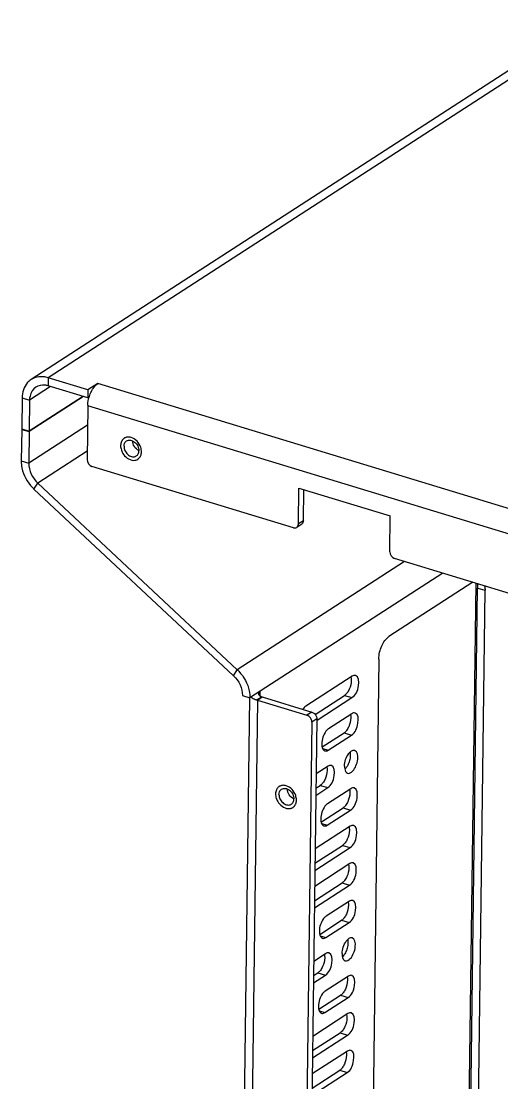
# Model space of a CAD drawing. Header units: millimetres. Extents: x -177 to 18421, y -5017 to 3255.
# Drawn here: x 4753.82 to 4773.94, y -2429.08 to -2384.59 of the extents above; entities that cross this region are included whole.
import ezdxf

# ---------------------------------------------------------------- set-up
doc = ezdxf.new("R2010")
doc.units = ezdxf.units.MM
doc.header["$LTSCALE"] = 46.255
doc.layers.get('0').update_dxf_attribs({"linetype": 'CONTINUOUS'})
doc.layers.add('02___PRT_ALL_AXES', color=7, linetype='CONTINUOUS')

msp = doc.modelspace()

# ---------------------------------------------------------------- linework, layer by layer
at = {"color": 3, "linetype": 'Continuous'}
for p, q in [((4777.304, -2384.67), (4754.23, -2399.614)), ((4778.026, -2384.594), (4754.952, -2399.538)), ((4756.614, -2400.044), (4754.952, -2399.538)), ((4757.031, -2399.774), (4756.614, -2400.044)), ((4847.122, -2427.236), (4757.031, -2399.774)), ((4753.856, -2400.376), (4753.84, -2401.677)), ((4756.605, -2400.718), (4756.576, -2402.963)), ((4846.696, -2428.18), (4756.605, -2400.718)), ((4753.839, -2401.7), (4753.822, -2403.024)), ((4753.863, -2401.684), (4753.839, -2401.7)), ((4765.217, -2405.822), (4756.781, -2403.25)), ((4754.35, -2404.199), (4762.708, -2412.023)), ((4765.428, -2405.661), (4765.447, -2404.157)), ((4765.447, -2404.157), (4769.27, -2405.322)), ((4769.251, -2406.826), (4769.27, -2405.322)), ((4833.783, -2426.722), (4769.456, -2407.114)), ((4772.545, -2432.87), (4772.862, -2408.152)), ((4772.619, -2432.479), (4772.928, -2408.349)), ((4763.371, -2412.954), (4762.79, -2458.283)), ((4763.706, -2413.049), (4763.123, -2458.563)), ((4763.706, -2413.049), (4765.784, -2413.682)), ((4766.123, -2413.647), (4767.356, -2412.848)), ((4765.989, -2413.97), (4765.411, -2459.035)), ((4766.427, -2415.008), (4767.336, -2414.419)), ((4766.16, -2416.739), (4766.343, -2416.62)), ((4766.387, -2418.15), (4767.296, -2417.562)), ((4766.12, -2419.881), (4767.276, -2419.133)), ((4766.1, -2421.453), (4767.256, -2420.704)), ((4766.327, -2422.864), (4767.235, -2422.275)), ((4766.059, -2424.595), (4766.242, -2424.477)), ((4766.287, -2426.006), (4767.195, -2425.418)), ((4766.019, -2427.738), (4767.175, -2426.989)), ((4765.999, -2429.309), (4767.155, -2428.56))]:
    msp.add_line(p, q, dxfattribs=at)
at = {"color": 7, "linetype": 'Continuous'}
for p, q in [((4754.952, -2399.538), (4754.947, -2399.875)), ((4755.043, -2399.904), (4754.168, -2400.471)), ((4756.61, -2400.381), (4754.947, -2399.875)), ((4756.614, -2400.044), (4756.61, -2400.381)), ((4753.856, -2400.376), (4754.168, -2400.471)), ((4756.422, -2400.324), (4754.151, -2401.795)), ((4756.38, -2400.329), (4754.151, -2401.772)), ((4754.168, -2400.471), (4754.151, -2401.772)), ((4756.669, -2400.343), (4756.61, -2400.381)), ((4756.595, -2401.525), (4754.134, -2403.119)), ((4753.839, -2401.7), (4754.151, -2401.795)), ((4753.84, -2401.677), (4754.151, -2401.772)), ((4754.151, -2401.795), (4754.134, -2403.119)), ((4756.581, -2402.613), (4754.509, -2403.955)), ((4753.822, -2403.024), (4754.134, -2403.119)), ((4754.35, -2404.199), (4754.509, -2403.955)), ((4754.509, -2403.955), (4762.867, -2411.779)), ((4765.636, -2405.526), (4765.653, -2404.219)), ((4765.636, -2405.526), (4765.428, -2405.661)), ((4765.564, -2405.672), (4765.356, -2405.807)), ((4769.873, -2407.241), (4762.867, -2411.779)), ((4771.466, -2407.726), (4763.394, -2412.954)), ((4772.724, -2408.11), (4769.217, -2410.381)), ((4772.928, -2408.349), (4773.239, -2408.444)), ((4772.93, -2432.574), (4773.239, -2408.444)), ((4768.791, -2411.325), (4768.482, -2435.455)), ((4762.708, -2412.023), (4762.867, -2411.779)), ((4767.679, -2412.045), (4765.733, -2413.305)), ((4763.811, -2412.684), (4763.809, -2412.859)), ((4763.083, -2412.859), (4763.394, -2412.954)), ((4763.671, -2413.038), (4763.897, -2412.908)), ((4763.706, -2413.049), (4763.915, -2412.914)), ((4763.897, -2412.908), (4763.915, -2412.914)), ((4763.915, -2412.914), (4765.992, -2413.547)), ((4766.212, -2413.886), (4767.668, -2412.943)), ((4767.356, -2412.848), (4767.668, -2412.943)), ((4765.992, -2413.547), (4765.784, -2413.682)), ((4767.659, -2413.616), (4766.686, -2414.246)), ((4766.197, -2413.835), (4765.62, -2458.9)), ((4766.197, -2413.835), (4765.989, -2413.97)), ((4767.336, -2414.419), (4767.648, -2414.514)), ((4766.675, -2415.144), (4767.648, -2414.514)), ((4766.443, -2415.074), (4766.675, -2415.144)), ((4766.666, -2415.818), (4766.168, -2416.14)), ((4766.156, -2417.038), (4766.655, -2416.715)), ((4766.343, -2416.62), (4766.655, -2416.715)), ((4767.619, -2416.759), (4766.646, -2417.389)), ((4767.296, -2417.562), (4767.607, -2417.657)), ((4766.634, -2418.287), (4767.607, -2417.657)), ((4767.599, -2418.33), (4766.127, -2419.283)), ((4766.403, -2418.216), (4766.634, -2418.287)), ((4766.116, -2420.181), (4767.587, -2419.228)), ((4767.276, -2419.133), (4767.587, -2419.228)), ((4767.579, -2419.901), (4766.107, -2420.854)), ((4767.256, -2420.704), (4767.567, -2420.799)), ((4766.096, -2421.752), (4767.567, -2420.799)), ((4767.559, -2421.472), (4766.586, -2422.103)), ((4766.574, -2423), (4767.547, -2422.37)), ((4767.235, -2422.275), (4767.547, -2422.37)), ((4766.343, -2422.93), (4766.574, -2423)), ((4766.565, -2423.674), (4766.067, -2423.997)), ((4766.056, -2424.895), (4766.554, -2424.572)), ((4766.242, -2424.477), (4766.554, -2424.572)), ((4767.518, -2424.615), (4766.545, -2425.245)), ((4766.534, -2426.143), (4767.507, -2425.513)), ((4767.195, -2425.418), (4767.507, -2425.513)), ((4766.303, -2426.072), (4766.534, -2426.143)), ((4767.498, -2426.186), (4766.027, -2427.139)), ((4766.015, -2428.037), (4767.487, -2427.084)), ((4767.175, -2426.989), (4767.487, -2427.084)), ((4767.478, -2427.757), (4766.007, -2428.71)), ((4765.995, -2429.608), (4767.467, -2428.655)), ((4767.155, -2428.56), (4767.467, -2428.655))]:
    msp.add_line(p, q, dxfattribs=at)
at = {"color": 3, "linetype": 'Continuous'}
for points in [[(4756.606, -2400.679), (4756.606, -2400.698), (4756.605, -2400.718)], [(4763.671, -2413.038), (4763.688, -2413.043), (4763.706, -2413.049)]]:
    msp.add_lwpolyline(points, dxfattribs=at)
for centre, radius, start, end in [((4758.093, -2400.772), 1.49, 162.337, 163.2108), ((4755.461, -2403.012), 1.626, 223.8273, 226.8807), ((4763.676, -2412.667), 0.338, 225.5025, 227.7625), ((4763.969, -2412.168), 0.919, 247.5081, 251.1053)]:
    msp.add_arc(centre, radius, start, end, dxfattribs=at)
at = {"color": 7, "linetype": 'Continuous'}
msp.add_arc((4761.756, -2412.966), 1.626, 43.8273, 46.8807, dxfattribs=at)
at = {"color": 3, "linetype": 'Continuous'}
for points, knots in [([(4754.23, -2399.614), (4754.172, -2399.651), (4753.95, -2399.844), (4753.859, -2400.155), (4753.856, -2400.376)], [0, 0, 0, 0, 0.23689, 1, 1, 1, 1]), ([(4754.952, -2399.538), (4754.888, -2399.518), (4754.648, -2399.466), (4754.381, -2399.516), (4754.23, -2399.614)], [0, 0, 0, 0, 0.270244, 1, 1, 1, 1]), ([(4753.822, -2403.024), (4753.821, -2403.122), (4753.863, -2403.53), (4754.073, -2403.915), (4754.288, -2404.138)], [0, 0, 0, 0, 0.239922, 1, 1, 1, 1])]:
    msp.add_open_spline(points, degree=3, knots=knots, dxfattribs=at)
for points in [[(4756.828, -2399.99), (4756.882, -2399.907), (4756.948, -2399.828), (4757.031, -2399.774)], [(4756.673, -2400.32), (4756.696, -2400.247), (4756.726, -2400.175), (4756.76, -2400.106)], [(4756.76, -2400.106), (4756.781, -2400.066), (4756.803, -2400.027), (4756.828, -2399.99)], [(4756.606, -2400.679), (4756.612, -2400.565), (4756.633, -2400.451), (4756.666, -2400.342)], [(4756.576, -2402.963), (4756.575, -2403.08), (4756.669, -2403.216), (4756.781, -2403.25)], [(4765.217, -2405.822), (4765.261, -2405.835), (4765.317, -2405.832), (4765.356, -2405.807)], [(4765.356, -2405.807), (4765.401, -2405.778), (4765.427, -2405.715), (4765.428, -2405.661)], [(4769.251, -2406.826), (4769.249, -2406.944), (4769.343, -2407.079), (4769.456, -2407.114)], [(4772.911, -2408.159), (4772.924, -2408.221), (4772.929, -2408.285), (4772.928, -2408.349)], [(4762.708, -2412.023), (4762.931, -2412.231), (4763.087, -2412.553), (4763.083, -2412.859)], [(4767.64, -2412.219), (4767.638, -2412.345), (4767.606, -2412.474), (4767.554, -2412.589)], [(4767.626, -2412.078), (4767.637, -2412.124), (4767.641, -2412.172), (4767.64, -2412.219)], [(4767.554, -2412.589), (4767.53, -2412.644), (4767.5, -2412.697), (4767.463, -2412.745)], [(4763.449, -2412.917), (4763.497, -2412.96), (4763.557, -2412.992), (4763.617, -2413.017)], [(4767.463, -2412.745), (4767.433, -2412.784), (4767.398, -2412.821), (4767.356, -2412.848)], [(4765.879, -2413.737), (4765.852, -2413.713), (4765.819, -2413.693), (4765.784, -2413.682)], [(4765.962, -2413.849), (4765.943, -2413.807), (4765.914, -2413.767), (4765.879, -2413.737)], [(4765.989, -2413.97), (4765.989, -2413.929), (4765.979, -2413.887), (4765.962, -2413.849)], [(4767.62, -2413.79), (4767.618, -2413.917), (4767.586, -2414.045), (4767.534, -2414.16)], [(4767.606, -2413.65), (4767.617, -2413.695), (4767.62, -2413.743), (4767.62, -2413.79)], [(4767.443, -2414.316), (4767.413, -2414.355), (4767.378, -2414.392), (4767.336, -2414.419)], [(4767.534, -2414.16), (4767.51, -2414.215), (4767.479, -2414.268), (4767.443, -2414.316)], [(4767.59, -2415.242), (4767.602, -2415.303), (4767.602, -2415.366), (4767.596, -2415.427)], [(4767.467, -2415.822), (4767.44, -2415.866), (4767.409, -2415.908), (4767.372, -2415.944)], [(4767.552, -2415.633), (4767.531, -2415.698), (4767.503, -2415.762), (4767.467, -2415.822)], [(4767.596, -2415.427), (4767.589, -2415.497), (4767.574, -2415.566), (4767.552, -2415.633)], [(4766.627, -2415.991), (4766.625, -2416.118), (4766.593, -2416.246), (4766.541, -2416.362)], [(4766.612, -2415.851), (4766.624, -2415.897), (4766.627, -2415.944), (4766.627, -2415.991)], [(4766.45, -2416.517), (4766.42, -2416.557), (4766.384, -2416.594), (4766.343, -2416.62)], [(4766.541, -2416.362), (4766.516, -2416.417), (4766.486, -2416.47), (4766.45, -2416.517)], [(4767.58, -2416.933), (4767.578, -2417.059), (4767.546, -2417.187), (4767.494, -2417.303)], [(4767.565, -2416.792), (4767.576, -2416.838), (4767.58, -2416.886), (4767.58, -2416.933)], [(4767.403, -2417.458), (4767.372, -2417.498), (4767.337, -2417.535), (4767.296, -2417.562)], [(4767.494, -2417.303), (4767.469, -2417.358), (4767.439, -2417.411), (4767.403, -2417.458)], [(4767.559, -2418.504), (4767.558, -2418.63), (4767.526, -2418.759), (4767.474, -2418.874)], [(4767.545, -2418.363), (4767.556, -2418.409), (4767.56, -2418.457), (4767.559, -2418.504)], [(4767.474, -2418.874), (4767.449, -2418.929), (4767.419, -2418.982), (4767.382, -2419.03)], [(4767.382, -2419.03), (4767.352, -2419.069), (4767.317, -2419.106), (4767.276, -2419.133)], [(4767.539, -2420.075), (4767.538, -2420.202), (4767.506, -2420.33), (4767.454, -2420.445)], [(4767.525, -2419.935), (4767.536, -2419.98), (4767.54, -2420.028), (4767.539, -2420.075)], [(4767.362, -2420.601), (4767.332, -2420.64), (4767.297, -2420.677), (4767.256, -2420.704)], [(4767.454, -2420.445), (4767.429, -2420.5), (4767.399, -2420.553), (4767.362, -2420.601)], [(4767.505, -2421.506), (4767.516, -2421.552), (4767.52, -2421.599), (4767.519, -2421.646)], [(4767.434, -2422.016), (4767.409, -2422.071), (4767.379, -2422.124), (4767.342, -2422.172)], [(4767.519, -2421.646), (4767.518, -2421.773), (4767.486, -2421.901), (4767.434, -2422.016)], [(4767.342, -2422.172), (4767.312, -2422.211), (4767.277, -2422.248), (4767.235, -2422.275)], [(4767.495, -2423.283), (4767.489, -2423.353), (4767.474, -2423.422), (4767.452, -2423.489)], [(4767.489, -2423.098), (4767.501, -2423.159), (4767.501, -2423.222), (4767.495, -2423.283)], [(4766.526, -2423.848), (4766.524, -2423.974), (4766.493, -2424.102), (4766.441, -2424.218)], [(4766.512, -2423.707), (4766.523, -2423.753), (4766.527, -2423.801), (4766.526, -2423.848)], [(4767.366, -2423.678), (4767.34, -2423.722), (4767.309, -2423.765), (4767.272, -2423.801)], [(4767.452, -2423.489), (4767.43, -2423.555), (4767.402, -2423.619), (4767.366, -2423.678)], [(4766.441, -2424.218), (4766.416, -2424.273), (4766.386, -2424.326), (4766.349, -2424.374)], [(4766.349, -2424.374), (4766.319, -2424.413), (4766.284, -2424.45), (4766.242, -2424.477)], [(4767.465, -2424.648), (4767.476, -2424.694), (4767.479, -2424.742), (4767.479, -2424.789)], [(4767.393, -2425.159), (4767.369, -2425.214), (4767.339, -2425.267), (4767.302, -2425.315)], [(4767.479, -2424.789), (4767.477, -2424.915), (4767.445, -2425.044), (4767.393, -2425.159)], [(4767.302, -2425.315), (4767.272, -2425.354), (4767.237, -2425.391), (4767.195, -2425.418)], [(4767.459, -2426.36), (4767.457, -2426.487), (4767.425, -2426.615), (4767.373, -2426.73)], [(4767.445, -2426.22), (4767.456, -2426.265), (4767.459, -2426.313), (4767.459, -2426.36)], [(4767.282, -2426.886), (4767.252, -2426.925), (4767.217, -2426.962), (4767.175, -2426.989)], [(4767.373, -2426.73), (4767.349, -2426.785), (4767.318, -2426.838), (4767.282, -2426.886)], [(4767.424, -2427.791), (4767.435, -2427.837), (4767.439, -2427.884), (4767.439, -2427.931)], [(4767.439, -2427.931), (4767.437, -2428.058), (4767.405, -2428.186), (4767.353, -2428.301)], [(4767.262, -2428.457), (4767.232, -2428.496), (4767.196, -2428.533), (4767.155, -2428.56)], [(4767.353, -2428.301), (4767.328, -2428.356), (4767.298, -2428.409), (4767.262, -2428.457)]]:
    msp.add_open_spline(points, degree=3, dxfattribs=at)
at = {"color": 7, "linetype": 'Continuous'}
for points, knots in [([(4754.434, -2399.929), (4754.309, -2400.01), (4754.189, -2400.21), (4754.169, -2400.414), (4754.168, -2400.471)], [0, 0, 0, 0, 0.724825, 1, 1, 1, 1]), ([(4754.947, -2399.875), (4754.902, -2399.861), (4754.731, -2399.823), (4754.541, -2399.859), (4754.434, -2399.929)], [0, 0, 0, 0, 0.270244, 1, 1, 1, 1]), ([(4758.747, -2402.588), (4758.67, -2402.553), (4758.539, -2402.431), (4758.482, -2402.262), (4758.481, -2402.177)], [0, 0, 0, 0, 0.500026, 1, 1, 1, 1]), ([(4768.791, -2411.325), (4768.794, -2411.135), (4768.88, -2410.787), (4769.08, -2410.47), (4769.217, -2410.381)], [0, 0, 0, 0, 0.538178, 1, 1, 1, 1]), ([(4762.929, -2411.839), (4763.144, -2412.063), (4763.353, -2412.448), (4763.396, -2412.856), (4763.394, -2412.954)], [0, 0, 0, 0, 0.760078, 1, 1, 1, 1]), ([(4767.668, -2412.943), (4767.828, -2412.839), (4767.971, -2412.532), (4767.959, -2412.058), (4767.819, -2412.016)], [0, 0, 0, 0, 0.566412, 1, 1, 1, 1]), ([(4763.748, -2412.774), (4763.748, -2412.786), (4763.754, -2412.812), (4763.771, -2412.833), (4763.781, -2412.843)], [0, 0, 0, 0, 0.462169, 1, 1, 1, 1]), ([(4763.781, -2412.843), (4763.785, -2412.847), (4763.792, -2412.853), (4763.8, -2412.86), (4763.804, -2412.863)], [0, 0, 0, 0, 0.485071, 1, 1, 1, 1]), ([(4763.804, -2412.863), (4763.818, -2412.872), (4763.848, -2412.889), (4763.88, -2412.902), (4763.897, -2412.908)], [0, 0, 0, 0, 0.469301, 1, 1, 1, 1]), ([(4767.648, -2414.514), (4767.808, -2414.41), (4767.951, -2414.104), (4767.939, -2413.629), (4767.799, -2413.587)], [0, 0, 0, 0, 0.566412, 1, 1, 1, 1]), ([(4766.686, -2414.246), (4766.645, -2414.273), (4766.481, -2414.446), (4766.405, -2414.69), (4766.402, -2414.875)], [0, 0, 0, 0, 0.211066, 1, 1, 1, 1]), ([(4766.402, -2414.875), (4766.402, -2414.912), (4766.406, -2415.019), (4766.463, -2415.152), (4766.535, -2415.174)], [0, 0, 0, 0, 0.326495, 1, 1, 1, 1]), ([(4766.535, -2415.174), (4766.54, -2415.175), (4766.551, -2415.178), (4766.563, -2415.179), (4766.569, -2415.179)], [0, 0, 0, 0, 0.496206, 1, 1, 1, 1]), ([(4767.355, -2415.816), (4767.358, -2415.631), (4767.434, -2415.387), (4767.598, -2415.214), (4767.639, -2415.187)], [0, 0, 0, 0, 0.788934, 1, 1, 1, 1]), ([(4767.487, -2416.115), (4767.56, -2416.137), (4767.731, -2416.024), (4767.848, -2415.794), (4767.934, -2415.513), (4767.901, -2415.195), (4767.779, -2415.158)], [0, 0, 0, 0, 0.19566, 0.422785, 0.670815, 1, 1, 1, 1]), ([(4766.655, -2416.715), (4766.815, -2416.611), (4766.958, -2416.305), (4766.946, -2415.831), (4766.806, -2415.788)], [0, 0, 0, 0, 0.566412, 1, 1, 1, 1]), ([(4767.355, -2415.816), (4767.355, -2415.853), (4767.359, -2415.96), (4767.415, -2416.093), (4767.487, -2416.115)], [0, 0, 0, 0, 0.325846, 1, 1, 1, 1]), ([(4767.607, -2417.657), (4767.768, -2417.553), (4767.91, -2417.246), (4767.899, -2416.772), (4767.759, -2416.729)], [0, 0, 0, 0, 0.566412, 1, 1, 1, 1]), ([(4765.235, -2417.184), (4765.158, -2417.149), (4765.026, -2417.028), (4764.969, -2416.858), (4764.969, -2416.774)], [0, 0, 0, 0, 0.500026, 1, 1, 1, 1]), ([(4766.646, -2417.389), (4766.604, -2417.416), (4766.44, -2417.589), (4766.365, -2417.833), (4766.362, -2418.018)], [0, 0, 0, 0, 0.211066, 1, 1, 1, 1]), ([(4766.362, -2418.018), (4766.362, -2418.054), (4766.366, -2418.162), (4766.422, -2418.294), (4766.495, -2418.316)], [0, 0, 0, 0, 0.326495, 1, 1, 1, 1]), ([(4766.495, -2418.316), (4766.5, -2418.318), (4766.511, -2418.32), (4766.523, -2418.321), (4766.528, -2418.321)], [0, 0, 0, 0, 0.496206, 1, 1, 1, 1]), ([(4767.587, -2419.228), (4767.748, -2419.124), (4767.89, -2418.817), (4767.879, -2418.343), (4767.739, -2418.301)], [0, 0, 0, 0, 0.566412, 1, 1, 1, 1]), ([(4767.567, -2420.799), (4767.728, -2420.695), (4767.87, -2420.389), (4767.859, -2419.914), (4767.719, -2419.872)], [0, 0, 0, 0, 0.566412, 1, 1, 1, 1]), ([(4767.547, -2422.37), (4767.708, -2422.266), (4767.85, -2421.96), (4767.839, -2421.486), (4767.698, -2421.443)], [0, 0, 0, 0, 0.566412, 1, 1, 1, 1]), ([(4766.586, -2422.103), (4766.544, -2422.13), (4766.38, -2422.302), (4766.304, -2422.547), (4766.302, -2422.732)], [0, 0, 0, 0, 0.211066, 1, 1, 1, 1]), ([(4766.302, -2422.732), (4766.301, -2422.768), (4766.306, -2422.876), (4766.362, -2423.008), (4766.434, -2423.03)], [0, 0, 0, 0, 0.326495, 1, 1, 1, 1]), ([(4766.434, -2423.03), (4766.44, -2423.032), (4766.451, -2423.034), (4766.462, -2423.035), (4766.468, -2423.035)], [0, 0, 0, 0, 0.496206, 1, 1, 1, 1]), ([(4767.255, -2423.673), (4767.257, -2423.488), (4767.333, -2423.244), (4767.497, -2423.071), (4767.538, -2423.044)], [0, 0, 0, 0, 0.788934, 1, 1, 1, 1]), ([(4767.387, -2423.971), (4767.46, -2423.993), (4767.631, -2423.88), (4767.747, -2423.65), (4767.833, -2423.369), (4767.801, -2423.051), (4767.678, -2423.014)], [0, 0, 0, 0, 0.19566, 0.422785, 0.670815, 1, 1, 1, 1]), ([(4766.554, -2424.572), (4766.714, -2424.468), (4766.857, -2424.161), (4766.845, -2423.687), (4766.705, -2423.644)], [0, 0, 0, 0, 0.566412, 1, 1, 1, 1]), ([(4767.255, -2423.673), (4767.254, -2423.709), (4767.259, -2423.816), (4767.315, -2423.949), (4767.387, -2423.971)], [0, 0, 0, 0, 0.325846, 1, 1, 1, 1]), ([(4767.507, -2425.513), (4767.667, -2425.409), (4767.81, -2425.102), (4767.798, -2424.628), (4767.658, -2424.586)], [0, 0, 0, 0, 0.566412, 1, 1, 1, 1]), ([(4766.545, -2425.245), (4766.504, -2425.272), (4766.34, -2425.445), (4766.264, -2425.689), (4766.262, -2425.874)], [0, 0, 0, 0, 0.211066, 1, 1, 1, 1]), ([(4766.262, -2425.874), (4766.261, -2425.911), (4766.265, -2426.018), (4766.322, -2426.15), (4766.394, -2426.172)], [0, 0, 0, 0, 0.326495, 1, 1, 1, 1]), ([(4766.394, -2426.172), (4766.399, -2426.174), (4766.411, -2426.177), (4766.422, -2426.178), (4766.428, -2426.178)], [0, 0, 0, 0, 0.496206, 1, 1, 1, 1]), ([(4767.487, -2427.084), (4767.647, -2426.98), (4767.79, -2426.674), (4767.778, -2426.199), (4767.638, -2426.157)], [0, 0, 0, 0, 0.566412, 1, 1, 1, 1]), ([(4767.467, -2428.655), (4767.627, -2428.551), (4767.77, -2428.245), (4767.758, -2427.771), (4767.618, -2427.728)], [0, 0, 0, 0, 0.566412, 1, 1, 1, 1])]:
    msp.add_open_spline(points, degree=3, knots=knots, dxfattribs=at)
for points in [[(4754.134, -2403.119), (4754.13, -2403.424), (4754.286, -2403.746), (4754.509, -2403.955)], [(4765.636, -2405.526), (4765.636, -2405.58), (4765.61, -2405.643), (4765.564, -2405.672)], [(4773.223, -2408.254), (4773.236, -2408.316), (4773.24, -2408.38), (4773.239, -2408.444)], [(4767.819, -2412.016), (4767.774, -2412.002), (4767.719, -2412.019), (4767.679, -2412.045)], [(4763.811, -2412.684), (4763.781, -2412.704), (4763.749, -2412.737), (4763.748, -2412.774)], [(4765.733, -2413.305), (4765.685, -2413.337), (4765.645, -2413.381), (4765.612, -2413.428)], [(4765.992, -2413.547), (4766.07, -2413.571), (4766.138, -2413.64), (4766.171, -2413.714)], [(4767.799, -2413.587), (4767.753, -2413.573), (4767.699, -2413.59), (4767.659, -2413.616)], [(4766.171, -2413.714), (4766.188, -2413.752), (4766.198, -2413.794), (4766.197, -2413.835)], [(4766.569, -2415.179), (4766.606, -2415.18), (4766.643, -2415.164), (4766.675, -2415.144)], [(4767.779, -2415.158), (4767.733, -2415.144), (4767.679, -2415.162), (4767.639, -2415.187)], [(4766.806, -2415.788), (4766.76, -2415.774), (4766.706, -2415.792), (4766.666, -2415.818)], [(4767.759, -2416.729), (4767.713, -2416.715), (4767.659, -2416.733), (4767.619, -2416.759)], [(4766.528, -2418.321), (4766.566, -2418.322), (4766.603, -2418.307), (4766.634, -2418.287)], [(4767.739, -2418.301), (4767.693, -2418.287), (4767.639, -2418.304), (4767.599, -2418.33)], [(4767.719, -2419.872), (4767.673, -2419.858), (4767.619, -2419.875), (4767.579, -2419.901)], [(4767.698, -2421.443), (4767.653, -2421.429), (4767.599, -2421.447), (4767.559, -2421.472)], [(4766.468, -2423.035), (4766.505, -2423.036), (4766.543, -2423.021), (4766.574, -2423)], [(4767.678, -2423.014), (4767.633, -2423), (4767.578, -2423.018), (4767.538, -2423.044)], [(4766.705, -2423.644), (4766.66, -2423.631), (4766.605, -2423.648), (4766.565, -2423.674)], [(4767.658, -2424.586), (4767.613, -2424.572), (4767.558, -2424.589), (4767.518, -2424.615)], [(4766.428, -2426.178), (4766.465, -2426.178), (4766.503, -2426.163), (4766.534, -2426.143)], [(4767.638, -2426.157), (4767.592, -2426.143), (4767.538, -2426.16), (4767.498, -2426.186)], [(4767.618, -2427.728), (4767.572, -2427.714), (4767.518, -2427.732), (4767.478, -2427.757)]]:
    msp.add_open_spline(points, degree=3, dxfattribs=at)
at = {"layer": '02___PRT_ALL_AXES', "color": 7, "linetype": 'Continuous'}
for p, q in [((4757.982, -2402.377), (4757.998, -2402.366)), ((4764.469, -2416.973), (4764.486, -2416.963))]:
    msp.add_line(p, q, dxfattribs=at)
at = {"layer": '02___PRT_ALL_AXES', "color": 3, "linetype": 'Continuous'}
for centre, radius, start, end in [((4758.298, -2402.329), 0.308, 103.0231, 114.9079), ((4758.302, -2402.343), 0.323, 98.0679, 103.0684), ((4758.331, -2402.347), 0.344, 147.7324, 155.9293), ((4758.315, -2402.337), 0.325, 142.1678, 147.7027), ((4758.292, -2402.316), 0.293, 122.9468, 126.6975), ((4758.293, -2402.317), 0.295, 118.9763, 122.9457), ((4758.294, -2402.32), 0.299, 114.9561, 118.9753), ((4758.544, -2402.704), 0.293, 302.9462, 307.3869), ((4758.543, -2402.703), 0.295, 307.3926, 310.736), ((4758.534, -2402.678), 0.321, 278.0607, 284.3282), ((4764.779, -2416.912), 0.293, 122.9468, 126.6975), ((4764.781, -2416.914), 0.295, 118.9763, 122.9457), ((4764.782, -2416.917), 0.299, 114.9561, 118.9753), ((4764.786, -2416.926), 0.308, 103.0231, 114.9079), ((4764.789, -2416.94), 0.323, 98.0679, 103.0684), ((4764.819, -2416.944), 0.344, 147.7324, 155.9293), ((4765.022, -2417.275), 0.321, 278.0607, 284.3282), ((4765.032, -2417.301), 0.293, 302.9462, 307.3869), ((4765.031, -2417.3), 0.294, 307.3919, 310.4069), ((4765.023, -2417.291), 0.306, 310.4698, 322.2098), ((4765.011, -2417.281), 0.322, 322.1445, 325.4657)]:
    msp.add_arc(centre, radius, start, end, dxfattribs=at)
at = {"layer": '02___PRT_ALL_AXES', "color": 7, "linetype": 'Continuous'}
for centre, radius, start, end in [((4758.35, -2402.364), 0.216, 132.8386, 135.7666), ((4758.348, -2402.361), 0.212, 122.953, 132.8409), ((4758.524, -2402.634), 0.213, 289.9917, 302.8719), ((4764.838, -2416.961), 0.216, 132.8386, 135.7666), ((4764.835, -2416.958), 0.212, 122.953, 132.8409), ((4765.012, -2417.23), 0.213, 289.9917, 302.8719)]:
    msp.add_arc(centre, radius, start, end, dxfattribs=at)
at = {"layer": '02___PRT_ALL_AXES', "color": 3, "linetype": 'Continuous'}
for points in [[(4758.424, -2402.038), (4758.37, -2402.022), (4758.312, -2402.015), (4758.256, -2402.023)], [(4758.823, -2402.452), (4758.763, -2402.27), (4758.607, -2402.094), (4758.424, -2402.038)], [(4757.982, -2402.377), (4757.981, -2402.441), (4757.992, -2402.506), (4758.012, -2402.567)], [(4758.017, -2402.207), (4757.993, -2402.259), (4757.982, -2402.319), (4757.982, -2402.377)], [(4758.854, -2402.643), (4758.855, -2402.578), (4758.844, -2402.513), (4758.823, -2402.452)], [(4758.825, -2402.798), (4758.844, -2402.749), (4758.854, -2402.696), (4758.854, -2402.643)], [(4758.614, -2402.989), (4758.645, -2402.981), (4758.676, -2402.968), (4758.704, -2402.95)], [(4764.604, -2416.677), (4764.574, -2416.699), (4764.548, -2416.728), (4764.528, -2416.76)], [(4764.912, -2416.635), (4764.858, -2416.619), (4764.8, -2416.612), (4764.744, -2416.62)], [(4765.311, -2417.049), (4765.251, -2416.867), (4765.095, -2416.691), (4764.912, -2416.635)], [(4764.469, -2416.973), (4764.468, -2417.038), (4764.48, -2417.103), (4764.5, -2417.164)], [(4764.505, -2416.803), (4764.481, -2416.856), (4764.47, -2416.915), (4764.469, -2416.973)], [(4765.342, -2417.239), (4765.343, -2417.175), (4765.331, -2417.11), (4765.311, -2417.049)], [(4765.313, -2417.395), (4765.332, -2417.346), (4765.341, -2417.292), (4765.342, -2417.239)]]:
    msp.add_open_spline(points, degree=3, dxfattribs=at)
for points, knots in [([(4758.116, -2402.08), (4758.106, -2402.088), (4758.085, -2402.106), (4758.067, -2402.127), (4758.058, -2402.137)], [0, 0, 0, 0, 0.497005, 1, 1, 1, 1]), ([(4758.012, -2402.567), (4758.034, -2402.632), (4758.142, -2402.851), (4758.403, -2403.021), (4758.579, -2402.996)], [0, 0, 0, 0, 0.276148, 1, 1, 1, 1]), ([(4758.735, -2402.926), (4758.745, -2402.918), (4758.764, -2402.899), (4758.781, -2402.878), (4758.788, -2402.867)], [0, 0, 0, 0, 0.496238, 1, 1, 1, 1]), ([(4758.788, -2402.867), (4758.796, -2402.856), (4758.809, -2402.834), (4758.82, -2402.811), (4758.825, -2402.798)], [0, 0, 0, 0, 0.493896, 1, 1, 1, 1]), ([(4764.5, -2417.164), (4764.522, -2417.229), (4764.629, -2417.447), (4764.891, -2417.618), (4765.067, -2417.593)], [0, 0, 0, 0, 0.276148, 1, 1, 1, 1]), ([(4765.101, -2417.586), (4765.117, -2417.582), (4765.149, -2417.571), (4765.178, -2417.556), (4765.191, -2417.547)], [0, 0, 0, 0, 0.502927, 1, 1, 1, 1]), ([(4765.276, -2417.464), (4765.283, -2417.453), (4765.297, -2417.431), (4765.308, -2417.407), (4765.313, -2417.395)], [0, 0, 0, 0, 0.493896, 1, 1, 1, 1])]:
    msp.add_open_spline(points, degree=3, knots=knots, dxfattribs=at)
at = {"layer": '02___PRT_ALL_AXES', "color": 7, "linetype": 'Continuous'}
for points, knots in [([(4758.124, -2402.403), (4758.123, -2402.466), (4758.155, -2402.595), (4758.251, -2402.728), (4758.354, -2402.804), (4758.436, -2402.84), (4758.519, -2402.852), (4758.573, -2402.843), (4758.597, -2402.834)], [0, 0, 0, 0, 0.258485, 0.528672, 0.658837, 0.781056, 0.894283, 1, 1, 1, 1]), ([(4758.124, -2402.403), (4758.125, -2402.367), (4758.136, -2402.298), (4758.172, -2402.237), (4758.195, -2402.213)], [0, 0, 0, 0, 0.523014, 1, 1, 1, 1]), ([(4758.232, -2402.183), (4758.255, -2402.169), (4758.308, -2402.148), (4758.396, -2402.147), (4758.486, -2402.174), (4758.602, -2402.247), (4758.712, -2402.386), (4758.748, -2402.525), (4758.748, -2402.593)], [0, 0, 0, 0, 0.104499, 0.215014, 0.334952, 0.464329, 0.737174, 1, 1, 1, 1]), ([(4758.64, -2402.813), (4758.656, -2402.802), (4758.687, -2402.775), (4758.734, -2402.704), (4758.747, -2402.637), (4758.748, -2402.593)], [0, 0, 0, 0, 0.234321, 0.476309, 1, 1, 1, 1]), ([(4764.612, -2417), (4764.611, -2417.063), (4764.643, -2417.192), (4764.739, -2417.325), (4764.842, -2417.401), (4764.924, -2417.437), (4765.007, -2417.449), (4765.061, -2417.44), (4765.085, -2417.431)], [0, 0, 0, 0, 0.258485, 0.528672, 0.658837, 0.781056, 0.894283, 1, 1, 1, 1]), ([(4764.612, -2417), (4764.612, -2416.964), (4764.623, -2416.894), (4764.66, -2416.834), (4764.683, -2416.81)], [0, 0, 0, 0, 0.523014, 1, 1, 1, 1]), ([(4764.72, -2416.78), (4764.742, -2416.765), (4764.796, -2416.744), (4764.884, -2416.743), (4764.974, -2416.771), (4765.089, -2416.844), (4765.2, -2416.982), (4765.236, -2417.122), (4765.235, -2417.19)], [0, 0, 0, 0, 0.104499, 0.215014, 0.334952, 0.464329, 0.737174, 1, 1, 1, 1]), ([(4765.128, -2417.41), (4765.144, -2417.399), (4765.175, -2417.372), (4765.222, -2417.3), (4765.235, -2417.234), (4765.235, -2417.19)], [0, 0, 0, 0, 0.234321, 0.476309, 1, 1, 1, 1])]:
    msp.add_open_spline(points, degree=3, knots=knots, dxfattribs=at)

doc.saveas('drawing.dxf')
